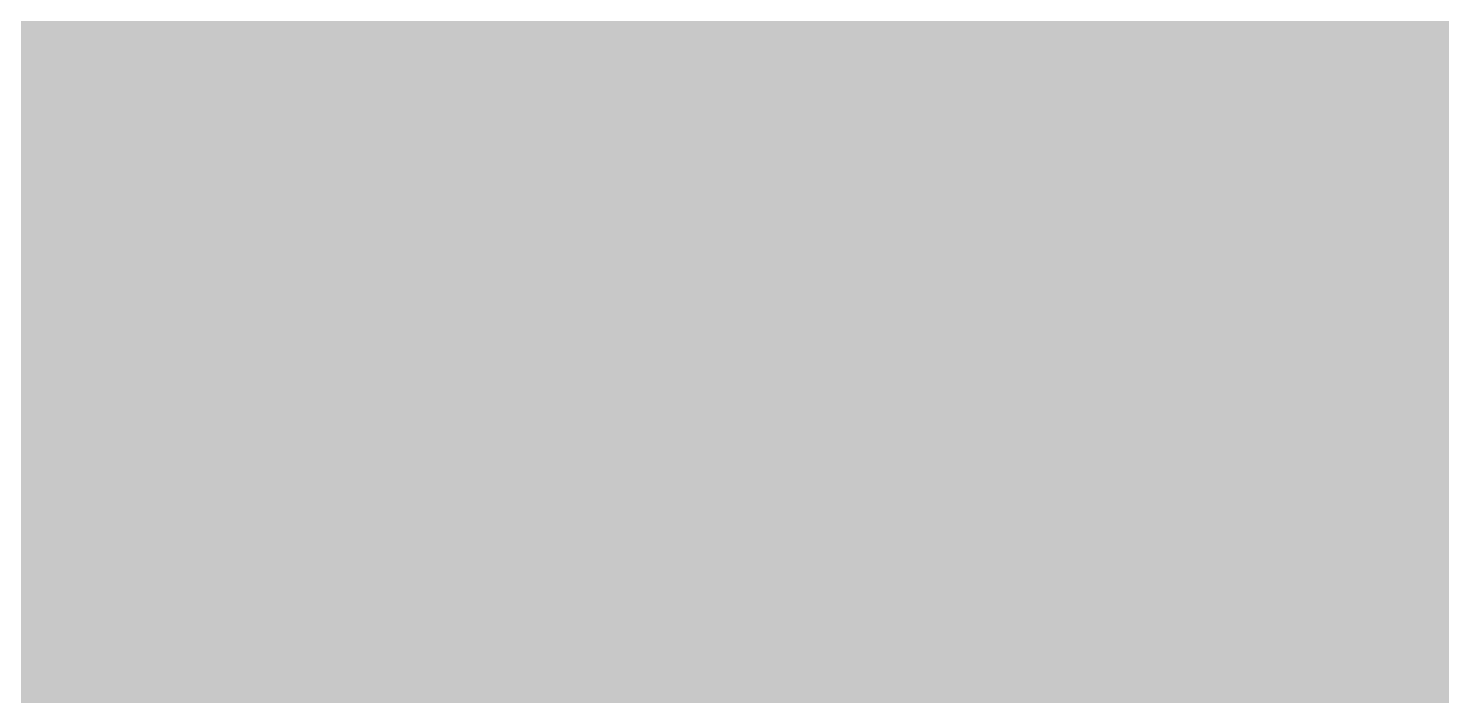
# Model space of a CAD drawing. Header units: millimetres. Extents: x -244126 to 368105, y -173968 to 259060.
# Drawn here: x 350880 to 361701, y 135981 to 141091 of the extents above; entities that cross this region are included whole.
import ezdxf

# ---------------------------------------------------------------- set-up
doc = ezdxf.new("R2010")
doc.units = ezdxf.units.MM
doc.header["$MEASUREMENT"] = 0
doc.layers.add('000 - H A T C H', color=8, linetype='Continuous')

msp = doc.modelspace()

# ---------------------------------------------------------------- hatches: boundary and pattern name
at = {"layer": '000 - H A T C H', "ltscale": 300}
h = msp.add_hatch(color=57, dxfattribs=at)
h.dxf.hatch_style = 1
h.paths.add_polyline_path([(318944.2057015406, 109313.3415788313), (368104.951574404, 109313.3415788313), (368104.951574404, 155362.7498398463), (318944.2057015406, 155362.7498398463)])

doc.saveas('drawing.dxf')
